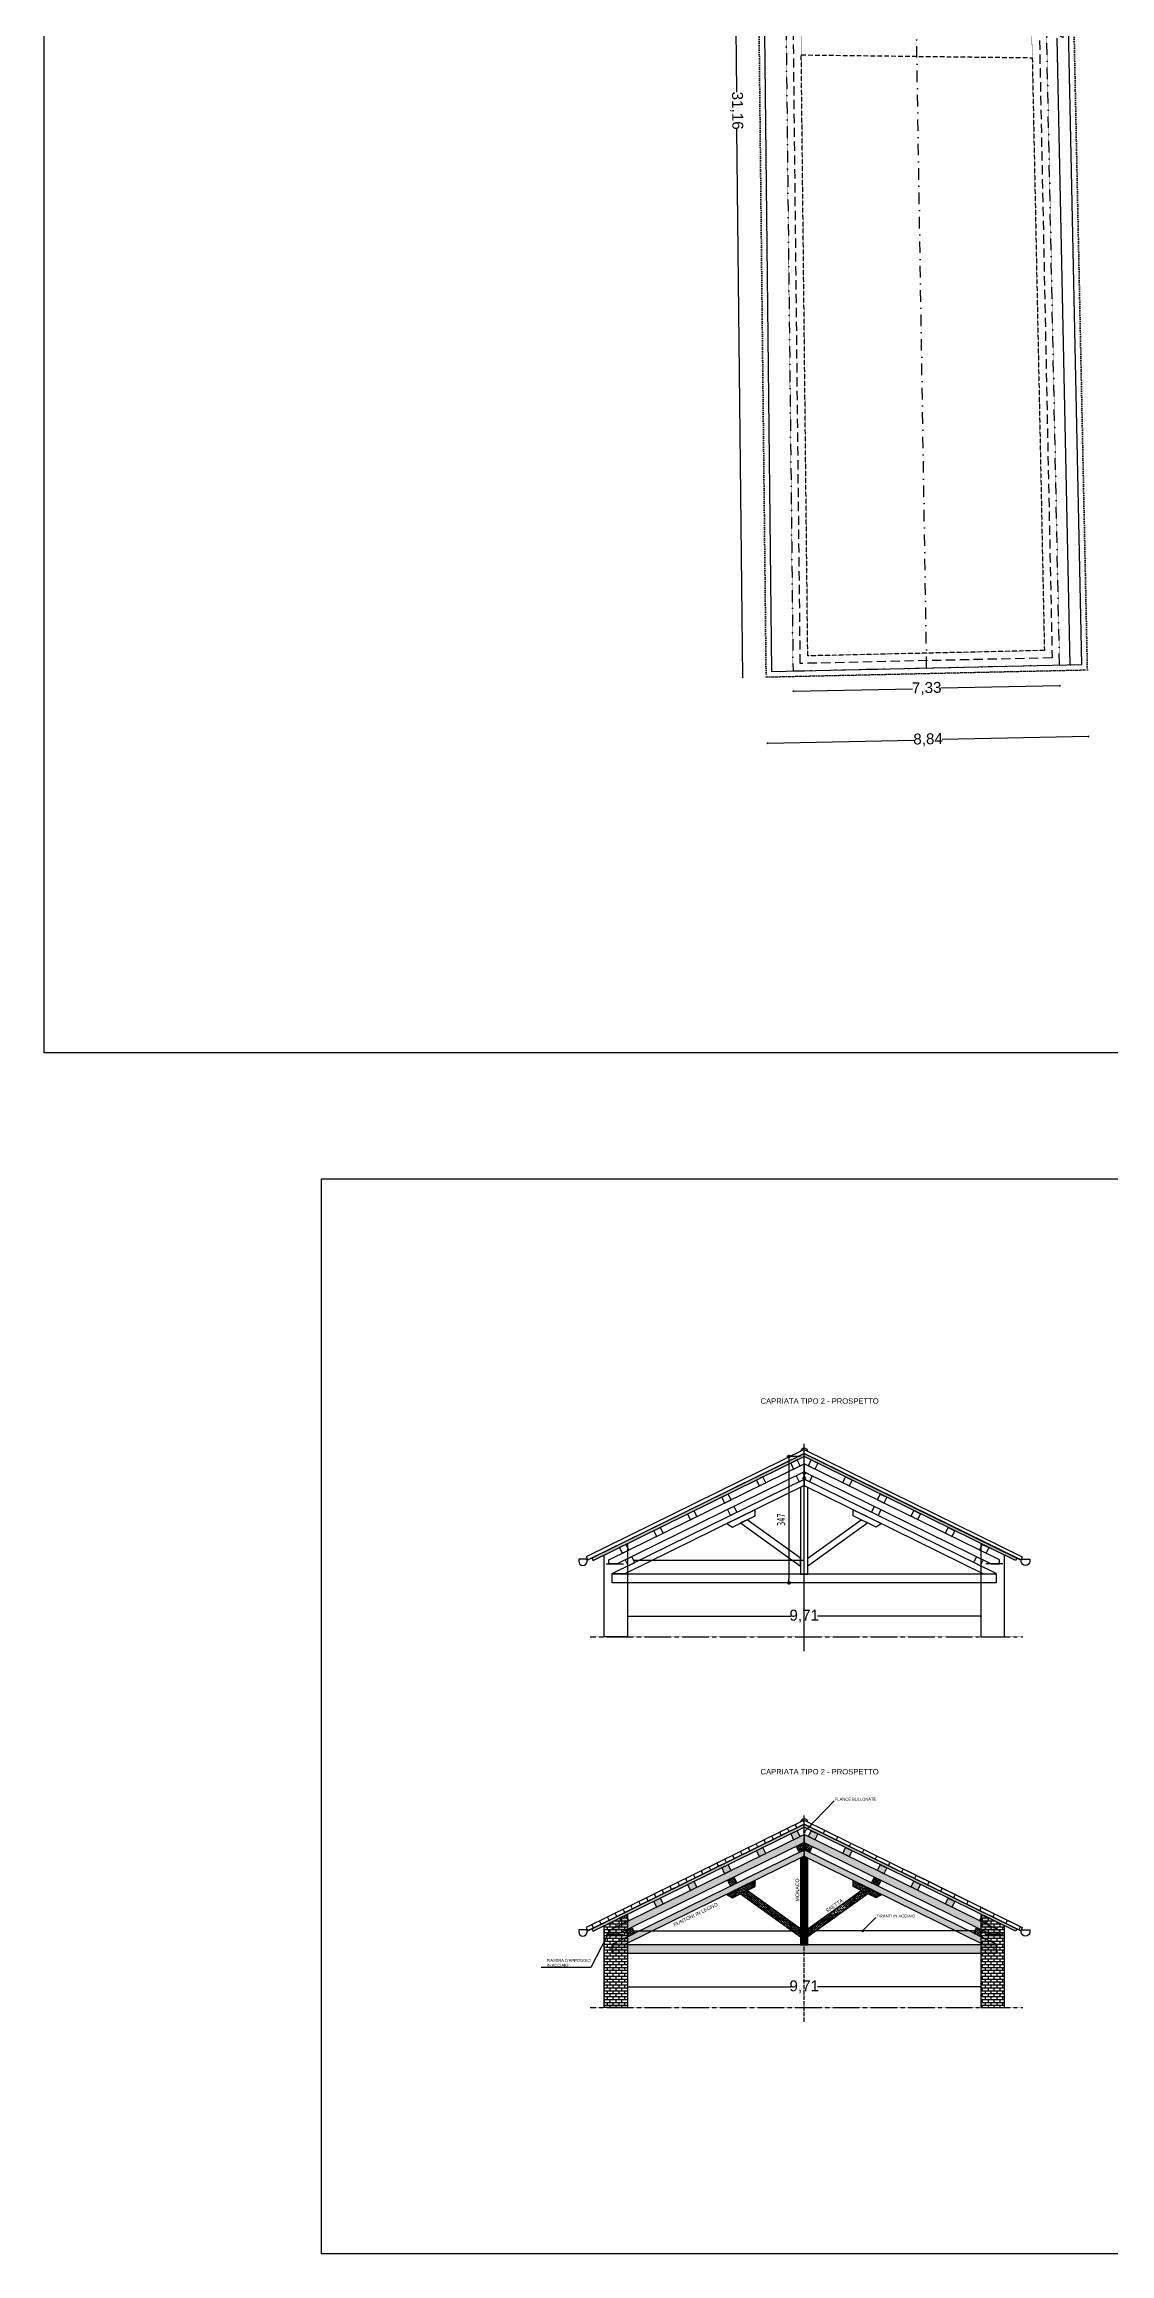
# Model space of a CAD drawing. Header units: millimetres. Extents: x 1607 to 8094, y 411 to 16262.
# Drawn here: x 1607 to 4538, y 411 to 6486 of the extents above; entities that cross this region are included whole.
import ezdxf
from ezdxf import colors
from ezdxf.entities.mleader import LeaderData, LeaderLine
from ezdxf.math import Vec2, Vec3

# ---------------------------------------------------------------- set-up
doc = ezdxf.new("R2010")
doc.units = ezdxf.units.MM
for name, pattern in [('ACAD_ISO02W100', [15, 12, -3]), ('BORDO', [1.75, 0.5, -0.25, 0.5, -0.25, 0, -0.25]), ('PUNTO', [0.25, 0, -0.25]), ('Punto e Tratto', [0.670278, 0.3175, -0.176389, 0, -0.176389]), ('TRATTEGGIATA', [19.05, 12.7, -6.35])]:
    doc.linetypes.add(name, pattern=pattern)
for name, color, linetype in [('00_CARPENTERIA CA', 7, 'Continuous'), ('00_CARPENTERIA TETTO', 5, 'Continuous'), ('00_STRUTTURE MURI', 1, 'Continuous'), ('A_RETINO MATTONE', 253, 'Continuous'), ('A_RETINO_COPPI', 254, 'Continuous'), ('B_COPERTURA', 1, 'Continuous'), ('B_PANNELLI ONDULINE', 253, 'Continuous'), ('B_QUOTE_100', 1, 'Continuous'), ('B_RETINI', 253, 'Continuous'), ('B_TESTI', 1, 'Continuous'), ('B_TRAVI', 1, 'Continuous'), ('CAPRIATE_LEGNO', 1, 'Continuous'), ('METALLI', 254, 'Continuous'), ('MURATURE', 1, 'Continuous'), ('QUOTATURE', 1, 'Continuous'), ('TESTI', 1, 'Continuous')]:
    doc.layers.add(name, color=color, linetype=linetype)
doc.layers.add('A_RETINO LEGNO', color=7, linetype='Continuous', true_color=0x936e48)
doc.styles.add('PDF F2', font='arial.ttf')
doc.styles.add('QUOTE', font='verdana.ttf', dxfattribs={"width": 0.6})
doc.styles.get("Standard").update_dxf_attribs({"font": 'arial.ttf'})
doc.dimstyles.new('ARIAL', dxfattribs={"dimtxt": 7, "dimasz": 3, "dimexe": 0.18, "dimexo": 0.0625, "dimgap": 0.09, "dimtad": 0, "dimlfac": 0.01, "dimzin": 0, "dimtxsty": 'Standard', "dimblk": 'OBLIQUE', "dimcen": 0.09, "dimse1": 1, "dimse2": 1, "dimadec": 0, "dimazin": 0, "dimtfac": 1, "dimtofl": 0, "dimtmove": 0, "dimatfit": 3, "dimfxl": 1, "dimtolj": 1, "dimtzin": 0, "dimarcsym": 0})
doc.dimstyles.new('PUNTO100', dxfattribs={"dimtxt": 22, "dimasz": 10, "dimexe": 6, "dimexo": 10, "dimgap": 10, "dimtad": 1, "dimdec": 0, "dimdsep": 46, "dimtxsty": 'QUOTE', "dimblk1": 'DOT', "dimblk2": 'DOT', "dimsah": 1, "dimcen": 1, "dimdle": 20, "dimclrd": 256, "dimclre": 256, "dimclrt": 256, "dimaunit": 1, "dimadec": 0, "dimazin": 0, "dimtfac": 0.8, "dimtdec": 0, "dimtmove": 2, "dimatfit": 3, "dimldrblk": 'DOT', "dimfxl": 1, "dimtolj": 1, "dimarcsym": 0})
pattern_1 = [(0, (6404.4974, 1302.192), (0, 8), []), (90, (6404.4974, 1302.192), (-8, 8), [8, -8])]
pattern_2 = [(315, (6404.4974, 1302.192), (7.2920387, -1.988738), [9.375, -1.875, 0, -1.875])]
pattern_3 = [(45, (6404.4974, 1302.192), (1.988738, 7.2920387), [9.375, -1.875, 0, -1.875])]
pattern_4 = [(154, (25299.4159, 18438.959), (-5.5898981, -0.05512938), [2.5, -2.5, 0, -2.5, 0, -2.5])]

# ---------------------------------------------------------------- blocks, each defined once
blk = doc.blocks.new('_Origin')
at = {"color": 0, "linetype": 'ByBlock', "lineweight": -2}
blk.add_line((0, 0), (-1, 0), dxfattribs=at)
blk.add_circle((0, 0), 0.5, dxfattribs=at)
blk = doc.blocks.new('_OBLIQUE')
at = {"color": 0, "linetype": 'ByBlock'}
blk.add_line((-0.5, -0.5), (0.5, 0.5), dxfattribs=at)
blk = doc.blocks.new('*D535')
at = {"layer": 'B_QUOTE_100', "color": 0, "linetype": 'Continuous', "lineweight": -2, "transparency": 16777216}
for p, q in [((3212.2, 1144.7), (3661.8, 1144.7)), ((4183.7, 1144.7), (3734.1, 1144.7))]:
    blk.add_line(p, q, dxfattribs=at)
at = {"layer": 'Defpoints', "color": 0, "linetype": 'Continuous', "transparency": 16777216}
for p in [(3212.2, 1139.6), (4183.7, 1144.7), (4183.7, 1139.6)]:
    blk.add_point(p, dxfattribs=at)
at = {"layer": 'B_QUOTE_100', "color": 0, "linetype": 'Continuous', "lineweight": -2, "transparency": 16777216, "xscale": 3, "yscale": 3, "zscale": 3, "rotation": 180}
blk.add_blockref('_OBLIQUE', (3212.2, 1144.7), dxfattribs=at)
at = {"layer": 'B_QUOTE_100', "color": 0, "linetype": 'Continuous', "lineweight": -2, "transparency": 16777216, "xscale": 3, "yscale": 3, "zscale": 3}
blk.add_blockref('_OBLIQUE', (4183.7, 1144.7), dxfattribs=at)
at = {"layer": 'B_QUOTE_100', "color": 0, "linetype": 'Continuous', "transparency": 16777216, "insert": (3698, 1144.7), "char_height": 30, "attachment_point": 5}
blk.add_mtext('\\A1;9,71', dxfattribs=at)
blk = doc.blocks.new('*D561')
at = {"layer": 'B_QUOTE_100', "color": 0, "linetype": 'Continuous', "lineweight": -2, "transparency": 16777216}
for p, q in [((3212.2, 2163.8), (3661.8, 2163.8)), ((4183.7, 2163.8), (3734.1, 2163.8))]:
    blk.add_line(p, q, dxfattribs=at)
at = {"layer": 'Defpoints', "color": 0, "linetype": 'Continuous', "transparency": 16777216}
for p in [(3212.2, 2158.7), (4183.7, 2163.8), (4183.7, 2158.7)]:
    blk.add_point(p, dxfattribs=at)
at = {"layer": 'B_QUOTE_100', "color": 0, "linetype": 'Continuous', "lineweight": -2, "transparency": 16777216, "xscale": 3, "yscale": 3, "zscale": 3, "rotation": 180}
blk.add_blockref('_OBLIQUE', (3212.2, 2163.8), dxfattribs=at)
at = {"layer": 'B_QUOTE_100', "color": 0, "linetype": 'Continuous', "lineweight": -2, "transparency": 16777216, "xscale": 3, "yscale": 3, "zscale": 3}
blk.add_blockref('_OBLIQUE', (4183.7, 2163.8), dxfattribs=at)
at = {"layer": 'B_QUOTE_100', "color": 0, "linetype": 'Continuous', "transparency": 16777216, "insert": (3698, 2163.8), "char_height": 30, "attachment_point": 5}
blk.add_mtext('\\A1;9,71', dxfattribs=at)
blk = doc.blocks.new('_Dot')
at = {"color": 0, "linetype": 'ByBlock', "lineweight": -2}
blk.add_line((-0.5, 0), (-1, 0), dxfattribs=at)
at = {"color": 0, "linetype": 'ByBlock', "const_width": 0.5}
blk.add_lwpolyline([(-0.25, 0, 1), (0.25, 0, 1)], format="xyb", close=True, dxfattribs=at)
blk = doc.blocks.new('*D571')
at = {"layer": '00_CARPENTERIA TETTO', "lineweight": -2, "transparency": 16777216}
for p, q in [((3688, 2602.8), (3650, 2602.8)), ((3656, 2592.8), (3656, 2265.6)), ((3688, 2255.6), (3650, 2255.6))]:
    blk.add_line(p, q, dxfattribs=at)
at = {"layer": 'Defpoints', "color": 0, "transparency": 16777216}
for p in [(3698, 2602.8), (3656, 2255.6), (3698, 2255.6)]:
    blk.add_point(p, dxfattribs=at)
at = {"layer": '00_CARPENTERIA TETTO', "lineweight": -2, "transparency": 16777216, "xscale": 10, "yscale": 10, "zscale": 10}
for p, rotation in [((3656, 2602.8), 90), ((3656, 2255.6), 270)]:
    blk.add_blockref('_Dot', p, dxfattribs=dict(at, rotation=rotation))
at = {"layer": '00_CARPENTERIA TETTO', "transparency": 16777216, "insert": (3634.6, 2429.2), "char_height": 22, "attachment_point": 5, "rotation": 90, "style": 'QUOTE'}
blk.add_mtext('\\A1;347', dxfattribs=at)
blk = doc.blocks.new('*D585')
at = {"layer": 'B_QUOTE_100', "color": 0, "lineweight": -2, "transparency": 16777216}
for p, q in [((4574.9, 8871.4), (4586.4, 6870.4)), ((4598.4, 4766.5), (4587, 6767.5))]:
    blk.add_line(p, q, dxfattribs=at)
at = {"layer": 'Defpoints', "color": 0, "transparency": 16777216}
for p in [(4453.1, 8870.7), (4574.9, 8871.4), (4476.6, 4765.8)]:
    blk.add_point(p, dxfattribs=at)
at = {"layer": 'B_QUOTE_100', "color": 0, "lineweight": -2, "transparency": 16777216, "xscale": 3, "yscale": 3, "zscale": 3}
for p, rotation in [((4574.9, 8871.4), 90.32828948123729), ((4598.4, 4766.5), 270.3282894812373)]:
    blk.add_blockref('_OBLIQUE', p, dxfattribs=dict(at, rotation=rotation))
at = {"layer": 'B_QUOTE_100', "color": 0, "transparency": 16777216, "insert": (4586.7, 6819), "char_height": 30, "attachment_point": 5, "rotation": 270.32829}
blk.add_mtext('\\A1;41,05', dxfattribs=at)
blk = doc.blocks.new('*D601')
at = {"layer": 'B_QUOTE_100', "color": 0, "lineweight": -2, "transparency": 16777216}
for p, q in [((3596.9, 4564.3), (3999.6, 4572.6)), ((4480.4, 4582.6), (4077.7, 4574.3))]:
    blk.add_line(p, q, dxfattribs=at)
at = {"layer": 'Defpoints', "color": 0, "transparency": 16777216}
for p in [(3593.1, 4746.1), (4476.7, 4764.5), (4480.4, 4582.6)]:
    blk.add_point(p, dxfattribs=at)
at = {"layer": 'B_QUOTE_100', "color": 0, "lineweight": -2, "transparency": 16777216, "xscale": 3, "yscale": 3, "zscale": 3}
for p, rotation in [((3596.9, 4564.3), 181.1915555397346), ((4480.4, 4582.6), 1.191555539734626)]:
    blk.add_blockref('_OBLIQUE', p, dxfattribs=dict(at, rotation=rotation))
at = {"layer": 'B_QUOTE_100', "color": 0, "transparency": 16777216, "insert": (4038.6, 4573.4), "char_height": 30, "attachment_point": 5, "rotation": 1.19156}
blk.add_mtext('\\A1;8,84', dxfattribs=at)
blk = doc.blocks.new('*D602')
at = {"layer": 'B_QUOTE_100', "color": 0, "lineweight": -2, "transparency": 16777216}
for p, q in [((3668.4, 4706.7), (3995.9, 4713.4)), ((4401.3, 4721.7), (4073.8, 4715))]:
    blk.add_line(p, q, dxfattribs=at)
at = {"layer": 'Defpoints', "color": 0, "transparency": 16777216}
for p in [(3667.2, 4762.8), (4400.1, 4777.8), (4401.3, 4721.7)]:
    blk.add_point(p, dxfattribs=at)
at = {"layer": 'B_QUOTE_100', "color": 0, "lineweight": -2, "transparency": 16777216, "xscale": 3, "yscale": 3, "zscale": 3}
for p, rotation in [((3668.4, 4706.7), 181.1717295939073), ((4401.3, 4721.7), 1.17172959390735)]:
    blk.add_blockref('_OBLIQUE', p, dxfattribs=dict(at, rotation=rotation))
at = {"layer": 'B_QUOTE_100', "color": 0, "transparency": 16777216, "insert": (4034.8, 4714.2), "char_height": 30, "attachment_point": 5, "rotation": 1.17173}
blk.add_mtext('\\A1;7,33', dxfattribs=at)
blk = doc.blocks.new('*D603')
at = {"layer": 'B_QUOTE_100', "color": 0, "lineweight": -2, "transparency": 16777216}
for p, q in [((4356.7, 8326.4), (4391.9, 6603.7)), ((4429.3, 4779.7), (4394, 6502.3))]:
    blk.add_line(p, q, dxfattribs=at)
at = {"layer": 'Defpoints', "color": 0, "transparency": 16777216}
for p in [(4327.6, 8325.8), (4356.7, 8326.4), (4400.1, 4779.1)]:
    blk.add_point(p, dxfattribs=at)
at = {"layer": 'B_QUOTE_100', "color": 0, "lineweight": -2, "transparency": 16777216, "xscale": 3, "yscale": 3, "zscale": 3}
for p, rotation in [((4356.7, 8326.4), 91.17172959390736), ((4429.3, 4779.7), 271.1717295939073)]:
    blk.add_blockref('_OBLIQUE', p, dxfattribs=dict(at, rotation=rotation))
at = {"layer": 'B_QUOTE_100', "color": 0, "transparency": 16777216, "insert": (4393, 6553), "char_height": 30, "attachment_point": 5, "rotation": 271.17173}
blk.add_mtext('\\A1;35,47', dxfattribs=at)
blk = doc.blocks.new('*D618')
at = {"layer": 'B_QUOTE_100', "color": 0, "lineweight": -2, "transparency": 16777216}
for p, q in [((3495, 7861.2), (3511.4, 6354)), ((3528.9, 4745.4), (3512.5, 6252.6))]:
    blk.add_line(p, q, dxfattribs=at)
at = {"layer": 'Defpoints', "color": 0, "transparency": 16777216}
for p in [(3495, 7861.2), (3559.1, 7861.9), (3593.1, 4746.1)]:
    blk.add_point(p, dxfattribs=at)
at = {"layer": 'B_QUOTE_100', "color": 0, "lineweight": -2, "transparency": 16777216, "xscale": 3, "yscale": 3, "zscale": 3}
for p, rotation in [((3495, 7861.2), 90.62465690250956), ((3528.9, 4745.4), 270.6246569025096)]:
    blk.add_blockref('_OBLIQUE', p, dxfattribs=dict(at, rotation=rotation))
at = {"layer": 'B_QUOTE_100', "color": 0, "transparency": 16777216, "insert": (3512, 6303.3), "char_height": 30, "attachment_point": 5, "rotation": 270.62466}
blk.add_mtext('\\A1;31,16', dxfattribs=at)

msp = doc.modelspace()

# ---------------------------------------------------------------- hatches: boundary and pattern name
at = {"layer": 'A_RETINO LEGNO', "linetype": 'Continuous'}
h = msp.add_hatch(dxfattribs=at)
h.set_pattern_fill('ANSI36', color=256, scale=30)
h.set_pattern_definition(pattern_3)
h.paths.add_polyline_path([(3697.978, 1541.318), (3183.462, 1288.406), (3160.716, 1288.406), (3160.716, 1299.511), (3697.978, 1563.614)])
h = msp.add_hatch(dxfattribs=at)
h.set_pattern_fill('ANSI36', color=256, scale=30)
h.set_pattern_definition(pattern_3)
h.paths.add_polyline_path([(3697.978, 1503.757), (3204.567, 1261.221), (3169.907, 1261.221), (3169.907, 1261.743), (3697.978, 1521.317)])
h = msp.add_hatch(dxfattribs=at)
h.set_pattern_fill('ANSI36', color=256, scale=30)
h.set_pattern_definition(pattern_3)
h.paths.add_polyline_path([(3668.804, 1549.258), (3686.744, 1558.098), (3678.815, 1574.191), (3660.874, 1565.351)])
h.paths.add_polyline_path([(3574.272, 1502.789), (3592.212, 1511.629), (3584.324, 1527.639), (3566.383, 1518.799)])
h.paths.add_polyline_path([(3478.773, 1455.844), (3496.713, 1464.684), (3488.869, 1480.605), (3470.928, 1471.765)])
h.paths.add_polyline_path([(3384.994, 1409.745), (3402.934, 1418.585), (3395.133, 1434.417), (3377.193, 1425.577)])
h.paths.add_polyline_path([(3291.983, 1364.024), (3309.923, 1372.864), (3302.165, 1388.608), (3284.225, 1379.768)])
h.paths.add_polyline_path([(3197.581, 1317.619), (3215.522, 1326.459), (3207.807, 1342.114), (3189.867, 1333.274)])
h = msp.add_hatch(dxfattribs=at)
h.set_pattern_fill('ANSI36', color=256, scale=30)
h.set_pattern_definition(pattern_3)
h.paths.add_polyline_path([(3683.974, 1514.433), (3701.923, 1523.256), (3693.989, 1539.357), (3676.041, 1530.534)])
h = msp.add_hatch(dxfattribs=at)
h.set_pattern_fill('ANSI36', color=256, scale=30, angle=270)
h.set_pattern_definition(pattern_2)
h.paths.add_polyline_path([(3711.982, 1514.433), (3694.034, 1523.256), (3701.967, 1539.357), (3719.916, 1530.534)])
h = msp.add_hatch(dxfattribs=at)
h.set_pattern_fill('ANSI36', color=256, scale=30, angle=270)
h.set_pattern_definition(pattern_2)
h.paths.add_polyline_path([(3697.978, 1541.318), (4212.495, 1288.406), (4235.241, 1288.406), (4235.241, 1299.511), (3697.978, 1563.614)])
h = msp.add_hatch(dxfattribs=at)
h.set_pattern_fill('ANSI36', color=256, scale=30, angle=270)
h.set_pattern_definition(pattern_2)
h.paths.add_polyline_path([(3697.978, 1503.757), (4191.39, 1261.221), (4226.049, 1261.221), (4226.049, 1261.743), (3697.978, 1521.317)])
h = msp.add_hatch(dxfattribs=at)
h.set_pattern_fill('ANSI36', color=256, scale=30, angle=270)
h.set_pattern_definition(pattern_2)
h.paths.add_polyline_path([(4103.974, 1364.024), (4086.033, 1372.864), (4093.791, 1388.608), (4111.732, 1379.768)])
h.paths.add_polyline_path([(4009.615, 1410.518), (3991.675, 1419.358), (3999.433, 1435.102), (4017.373, 1426.262)])
h.paths.add_polyline_path([(3917.184, 1455.844), (3899.243, 1464.684), (3907.088, 1480.605), (3925.028, 1471.765)])
h.paths.add_polyline_path([(4198.375, 1317.619), (4180.435, 1326.459), (4188.149, 1342.114), (4206.09, 1333.274)])
h.paths.add_polyline_path([(3821.685, 1502.789), (3803.744, 1511.629), (3811.633, 1527.639), (3829.573, 1518.799)])
h.paths.add_polyline_path([(3727.153, 1549.258), (3709.212, 1558.098), (3717.142, 1574.191), (3735.082, 1565.351)])
h = msp.add_hatch(dxfattribs=at)
h.set_pattern_fill('CLAY', color=256, scale=30, angle=90)
h.set_pattern_definition([(90, (6404.4974, 1302.192), (-5.625, 3e-16), []), (90, (6403.56, 1302.192), (-5.625, 3e-16), []), (90, (6402.6224, 1302.192), (-5.625, 3e-16), []), (90, (6400.7474, 1302.192), (-5.625, 3e-16), [5.625, -3.75])])
h.paths.add_polyline_path([(3687.978, 1498.83), (3687.97, 1260.457), (3707.97, 1260.457), (3707.978, 1498.83), (3697.978, 1503.757)])
h = msp.add_hatch(dxfattribs=at)
h.set_pattern_fill('ANSI36', color=256, scale=30)
h.set_pattern_definition(pattern_3)
h.paths.add_polyline_path([(3494.963, 1421.525), (3512.912, 1430.347), (3504.978, 1446.448), (3487.03, 1437.626)])
h.paths.add_polyline_path([(3213.785, 1283.311), (3231.734, 1292.134), (3223.8, 1308.235), (3205.851, 1299.412)])
h = msp.add_hatch(dxfattribs=at)
h.set_pattern_fill('ANSI36', color=256, scale=30)
h.set_pattern_definition(pattern_3)
h.paths.add_polyline_path([(3485.103, 1399.118), (3500.305, 1389.877), (3563.234, 1420.809), (3563.324, 1437.568)])
h = msp.add_hatch(dxfattribs=at)
h.set_pattern_fill('ANSI36', color=256, scale=30, angle=270)
h.set_pattern_definition(pattern_2)
h.paths.add_polyline_path([(3522.872, 1400.969), (3687.97, 1282.396), (3687.978, 1304.552), (3541.191, 1409.974)])
h = msp.add_hatch(dxfattribs=at)
h.set_pattern_fill('ANSI36', color=256, scale=30)
h.set_pattern_definition(pattern_3)
h.paths.add_polyline_path([(3873.085, 1400.969), (3707.986, 1282.396), (3707.978, 1304.552), (3854.766, 1409.974)])
h = msp.add_hatch(dxfattribs=at)
h.set_pattern_fill('ANSI36', color=256, scale=30, angle=270)
h.set_pattern_definition(pattern_2)
h.paths.add_polyline_path([(3910.854, 1399.118), (3895.652, 1389.877), (3832.723, 1420.809), (3832.633, 1437.568)])
h = msp.add_hatch(dxfattribs=at)
h.set_pattern_fill('ANSI36', color=256, scale=30, angle=270)
h.set_pattern_definition(pattern_2)
h.paths.add_polyline_path([(3900.993, 1421.525), (3883.045, 1430.347), (3890.978, 1446.448), (3908.927, 1437.626)])
h = msp.add_hatch(dxfattribs=at)
h.set_pattern_fill('ANSI36', color=256, scale=30, angle=270)
h.set_pattern_definition(pattern_2)
h.paths.add_polyline_path([(4182.172, 1283.311), (4164.223, 1292.134), (4172.157, 1308.235), (4190.105, 1299.412)])
h = msp.add_hatch(dxfattribs=at)
h.set_pattern_fill('ANSI36', color=256, scale=30, angle=135)
h.set_pattern_definition([(180, (6404.4974, 1302.192), (-6.5625, -3.75), [9.375, -1.875, 0, -1.875])])
h.paths.add_polyline_path([(4226.049, 1261.221), (4226.049, 1236.482), (3169.907, 1236.482), (3169.907, 1261.221)])
at = {"layer": 'A_RETINO MATTONE', "linetype": 'Continuous'}
h = msp.add_hatch(dxfattribs=at)
h.set_pattern_fill('AR-B816', color=256)
h.set_pattern_definition(pattern_1)
h.paths.add_polyline_path([(3147.505, 1088.159), (3147.505, 1312.401), (3212.242, 1344.299), (3212.242, 1088.159)])
h = msp.add_hatch(dxfattribs=at)
h.set_pattern_fill('AR-B816', color=256)
h.set_pattern_definition(pattern_1)
h.paths.add_polyline_path([(4248.452, 1088.159), (4248.452, 1312.401), (4183.714, 1344.299), (4183.714, 1088.159)])
at = {"layer": 'A_RETINO_COPPI', "linetype": 'Continuous'}
h = msp.add_hatch(dxfattribs=at)
h.set_pattern_fill('AR-B88', color=256, scale=3, angle=26)
h.set_pattern_definition([(26, (6404.497, 1302.192), (-10.5209, 21.57106), []), (116, (6404.497, 1302.192), (-21.306436, 16.310603), [24, -24])])
h.paths.add_polyline_path([(3697.978, 1603.022), (3098.285, 1308.23), (3102.71, 1299.248), (3697.978, 1591.879)])
h = msp.add_hatch(dxfattribs=at)
h.set_pattern_fill('AR-B88', color=256, scale=5, angle=153.8)
h.set_pattern_definition([(153.8, (4296.874, 639.723), (-17.6602, -35.8903), []), (243.8, (4296.874, 639.723), (0.28493, -44.72045), [40, -40])])
h.paths.add_polyline_path([(3697.978, 1603.022), (4297.672, 1308.23), (4293.246, 1299.248), (3697.978, 1591.879)])
at = {"layer": 'B_PANNELLI ONDULINE', "linetype": 'Continuous'}
h = msp.add_hatch(dxfattribs=at)
h.set_pattern_fill('MUDST', color=256, scale=10, angle=154)
h.set_pattern_definition(pattern_4)
h.paths.add_polyline_path([(3113.671, 2323.791), (3117.202, 2316.624), (3697.978, 2602.797), (3697.978, 2611.034)])
h = msp.add_hatch(dxfattribs=at)
h.set_pattern_fill('MUDST', color=256, scale=10, angle=154)
h.set_pattern_definition(pattern_4)
h.paths.add_polyline_path([(4282.286, 2323.791), (4278.754, 2316.624), (3697.978, 2602.797), (3697.978, 2611.034)])
h = msp.add_hatch(dxfattribs=at)
h.set_pattern_fill('MUDST', color=256, scale=10, angle=26)
h.set_pattern_definition([(26, (6404.4974, 1302.192), (3.3980424, 4.4388408), [2.5, -2.5, 0, -2.5, 0, -2.5])])
h.paths.add_polyline_path([(3113.671, 1304.636), (3117.202, 1297.469), (3697.978, 1583.642), (3697.978, 1591.879)])
h = msp.add_hatch(dxfattribs=at)
h.set_pattern_fill('MUDST', color=256, scale=10, angle=154)
h.set_pattern_definition([(154, (6404.4974, 1302.192), (-5.589898, -0.0551294), [2.5, -2.5, 0, -2.5, 0, -2.5])])
h.paths.add_polyline_path([(4282.286, 1304.636), (4278.754, 1297.469), (3697.978, 1583.642), (3697.978, 1591.879)])

# ---------------------------------------------------------------- linework, layer by layer
msp.add_lwpolyline([(2370.27, 3366.17), (8081.57, 3366.17), (8081.57, 410.806), (2370.27, 410.806)], close=True)
at = {"layer": '00_CARPENTERIA CA', "linetype": 'TRATTEGGIATA', "ltscale": 2}
msp.add_lwpolyline([(4307.596, 8324.291), (4379.707, 4798.65), (3687.023, 4783.244), (3652.716, 7958.356)], dxfattribs=at)
at = {"layer": '00_CARPENTERIA TETTO', "color": 7, "linetype": 'PUNTO', "ltscale": 20}
msp.add_lwpolyline([(4476.632, 4765.797), (4402.57, 8326.528), (4402.57, 8946.645), (4055.175, 8952.491), (4076.009, 7944.846), (3558.281, 7936.905), (3593.069, 4746.145)], close=True, dxfattribs=at)
at = {"layer": '00_CARPENTERIA TETTO'}
msp.add_lwpolyline([(4461.324, 4780.46), (4387.57, 8326.372), (4387.57, 8946.887), (4055.18, 8952.253), (4076.009, 7944.846), (3573.213, 7937.134), (3607.902, 4761.479)], close=True, dxfattribs=at)
at = {"layer": '00_CARPENTERIA TETTO', "linetype": 'Punto e Tratto', "ltscale": 100}
msp.add_lwpolyline([(4400.111, 4779.099), (4327.57, 8325.759), (4327.57, 8947.899), (4055.175, 8952.491), (4076.009, 7944.846), (3632.934, 7938.05), (3667.243, 4762.799)], close=True, dxfattribs=at)
msp.add_lwpolyline([(4034.613, 4770.97), (3984.039, 7943.436)], dxfattribs=at)
at = {"layer": '00_STRUTTURE MURI', "const_width": 1}
for points in [[(4327.57, 8325.759), (4400.111, 4779.099), (3667.243, 4762.799), (3632.934, 7938.05)], [(4286.805, 8322.763), (4358.469, 4819), (3707.612, 4804.524), (3673.307, 7979.492)]]:
    msp.add_lwpolyline(points, dxfattribs=at)
at = {"layer": '00_STRUTTURE MURI', "linetype": 'TRATTEGGIATA'}
msp.add_lwpolyline([(4358.469, 4819), (3707.616, 4804.105), (3689.762, 6456.49), (4325.135, 6448.786)], close=True, dxfattribs=at)
at = {"layer": 'B_COPERTURA', "linetype": 'Continuous'}
for points in [[(3697.978, 1603.022), (3098.285, 1308.23), (3102.71, 1299.248), (3697.978, 1591.879)], [(3697.978, 1603.022), (4297.672, 1308.23), (4293.246, 1299.248), (3697.978, 1591.879)]]:
    msp.add_lwpolyline(points, close=True, dxfattribs=at)
msp.add_arc((3697.978, 1596.311), 10.245, 12.5448727, 167.4551273, dxfattribs=at)
at = {"layer": 'B_PANNELLI ONDULINE', "linetype": 'Continuous'}
for points in [[(3697.978, 2622.177), (3098.285, 2327.385), (3102.71, 2318.403), (3697.978, 2611.034)], [(3697.978, 2622.177), (4297.672, 2327.385), (4293.246, 2318.403), (3697.978, 2611.034)], [(3113.671, 2323.791), (3117.202, 2316.624), (3697.978, 2602.797), (3697.978, 2611.034)], [(4282.286, 2323.791), (4278.754, 2316.624), (3697.978, 2602.797), (3697.978, 2611.034)], [(3113.671, 1304.636), (3117.202, 1297.469), (3697.978, 1583.642), (3697.978, 1591.879)], [(4282.286, 1304.636), (4278.754, 1297.469), (3697.978, 1583.642), (3697.978, 1591.879)]]:
    msp.add_lwpolyline(points, close=True, dxfattribs=at)
msp.add_lwpolyline([(3697.978, 2067.916), (3697.978, 2638)], dxfattribs=at)
msp.add_arc((3697.978, 2615.466), 10.245, 12.5448727, 167.4551273, dxfattribs=at)
at = {"layer": 'B_QUOTE_100'}
msp.add_lwpolyline([(1607.439, 14744.098), (8093.642, 14744.098), (8093.642, 3713.066), (1607.439, 3713.066)], close=True, dxfattribs=at)
at = {"layer": 'B_RETINI', "linetype": 'ACAD_ISO02W100'}
msp.add_lwpolyline([(3697.978, 1048.761), (3697.978, 1618.845)], dxfattribs=at)
at = {"layer": 'B_TRAVI', "linetype": 'Continuous'}
for points in [[(3668.804, 2568.413), (3686.744, 2577.253), (3678.815, 2593.346), (3660.874, 2584.506)], [(3683.974, 2533.588), (3701.923, 2542.411), (3693.989, 2558.512), (3676.041, 2549.689)], [(3711.982, 2533.588), (3694.034, 2542.411), (3701.967, 2558.512), (3719.916, 2549.689)], [(3727.153, 2568.413), (3709.212, 2577.253), (3717.142, 2593.346), (3735.082, 2584.506)], [(3478.773, 2474.999), (3496.713, 2483.839), (3488.869, 2499.76), (3470.928, 2490.92)], [(3574.272, 2521.944), (3592.212, 2530.784), (3584.324, 2546.794), (3566.383, 2537.954)], [(3821.685, 2521.944), (3803.744, 2530.784), (3811.633, 2546.794), (3829.573, 2537.954)], [(3917.184, 2474.999), (3899.243, 2483.839), (3907.088, 2499.76), (3925.028, 2490.92)], [(3384.994, 2428.9), (3402.934, 2437.74), (3395.133, 2453.572), (3377.193, 2444.732)], [(3494.963, 2440.68), (3512.912, 2449.502), (3504.978, 2465.603), (3487.03, 2456.781)], [(3900.993, 2440.68), (3883.045, 2449.502), (3890.978, 2465.603), (3908.927, 2456.781)], [(4009.615, 2429.673), (3991.675, 2438.513), (3999.433, 2454.257), (4017.373, 2445.418)], [(3291.983, 2383.179), (3309.923, 2392.019), (3302.165, 2407.763), (3284.225, 2398.923)], [(4103.974, 2383.179), (4086.033, 2392.019), (4093.791, 2407.763), (4111.732, 2398.923)], [(3197.581, 2336.774), (3215.522, 2345.614), (3207.807, 2361.269), (3189.867, 2352.429)], [(3213.785, 2302.466), (3231.734, 2311.289), (3223.8, 2327.39), (3205.851, 2318.567)], [(4198.375, 2336.774), (4180.435, 2345.614), (4188.149, 2361.269), (4206.09, 2352.429)], [(3574.272, 1502.789), (3592.212, 1511.629), (3584.324, 1527.639), (3566.383, 1518.799)], [(3668.804, 1549.258), (3686.744, 1558.098), (3678.815, 1574.191), (3660.874, 1565.351)], [(3683.974, 1514.433), (3701.923, 1523.256), (3693.989, 1539.357), (3676.041, 1530.534)], [(3711.982, 1514.433), (3694.034, 1523.256), (3701.967, 1539.357), (3719.916, 1530.534)], [(3727.153, 1549.258), (3709.212, 1558.098), (3717.142, 1574.191), (3735.082, 1565.351)], [(3821.685, 1502.789), (3803.744, 1511.629), (3811.633, 1527.639), (3829.573, 1518.799)], [(3478.773, 1455.844), (3496.713, 1464.684), (3488.869, 1480.605), (3470.928, 1471.765)], [(3917.184, 1455.844), (3899.243, 1464.684), (3907.088, 1480.605), (3925.028, 1471.765)], [(3384.994, 1409.745), (3402.934, 1418.585), (3395.133, 1434.417), (3377.193, 1425.577)], [(3494.963, 1421.525), (3512.912, 1430.347), (3504.978, 1446.448), (3487.03, 1437.626)], [(3900.993, 1421.525), (3883.045, 1430.347), (3890.978, 1446.448), (3908.927, 1437.626)], [(4009.615, 1410.518), (3991.675, 1419.358), (3999.433, 1435.102), (4017.373, 1426.262)], [(3197.581, 1317.619), (3215.522, 1326.459), (3207.807, 1342.114), (3189.867, 1333.274)], [(3291.983, 1364.024), (3309.923, 1372.864), (3302.165, 1388.608), (3284.225, 1379.768)], [(4103.974, 1364.024), (4086.033, 1372.864), (4093.791, 1388.608), (4111.732, 1379.768)], [(4198.375, 1317.619), (4180.435, 1326.459), (4188.149, 1342.114), (4206.09, 1333.274)], [(3213.785, 1283.311), (3231.734, 1292.134), (3223.8, 1308.235), (3205.851, 1299.412)]]:
    msp.add_lwpolyline(points, close=True, dxfattribs=at)
at = {"layer": 'CAPRIATE_LEGNO', "linetype": 'Continuous'}
for points in [[(3697.978, 2560.473), (3183.462, 2307.561), (3160.716, 2307.561), (3160.716, 2318.666), (3697.978, 2582.769)], [(3697.978, 2560.473), (4212.495, 2307.561), (4235.241, 2307.561), (4235.241, 2318.666), (3697.978, 2582.769)], [(3697.978, 2522.912), (3204.567, 2280.376), (3169.907, 2280.376), (3169.907, 2280.898), (3697.978, 2540.472)], [(3687.978, 2517.985), (3687.97, 2279.612), (3707.97, 2279.612), (3707.978, 2517.985), (3697.978, 2522.912), (3687.978, 2517.985)], [(3697.978, 2522.912), (4191.39, 2280.376), (4226.049, 2280.376), (4226.049, 2280.898), (3697.978, 2540.472)], [(3485.103, 2418.273), (3500.305, 2409.032), (3563.234, 2439.965), (3563.324, 2456.723)], [(3910.854, 2418.273), (3895.652, 2409.032), (3832.723, 2439.965), (3832.633, 2456.723)], [(3522.872, 2420.124), (3687.97, 2301.551), (3687.978, 2323.707), (3541.191, 2429.129)], [(3873.085, 2420.124), (3707.986, 2301.551), (3707.978, 2323.707), (3854.766, 2429.129)], [(4182.172, 2302.466), (4164.223, 2311.289), (4172.157, 2327.39), (4190.105, 2318.567)], [(4226.049, 2280.376), (4226.049, 2255.637), (3169.907, 2255.637), (3169.907, 2280.376)], [(3697.978, 1541.318), (3183.462, 1288.406), (3160.716, 1288.406), (3160.716, 1299.511), (3697.978, 1563.614)], [(3697.978, 1503.757), (3204.567, 1261.221), (3169.907, 1261.221), (3169.907, 1261.743), (3697.978, 1521.317)], [(3697.978, 1541.318), (4212.495, 1288.406), (4235.241, 1288.406), (4235.241, 1299.511), (3697.978, 1563.614)], [(3697.978, 1503.757), (4191.39, 1261.221), (4226.049, 1261.221), (4226.049, 1261.743), (3697.978, 1521.317)], [(3687.978, 1498.83), (3687.97, 1260.457), (3707.97, 1260.457), (3707.978, 1498.83), (3697.978, 1503.757), (3687.978, 1498.83)], [(3485.103, 1399.118), (3500.305, 1389.877), (3563.234, 1420.809), (3563.324, 1437.568)], [(3522.872, 1400.969), (3687.97, 1282.396), (3687.978, 1304.552), (3541.191, 1409.974)], [(3873.085, 1400.969), (3707.986, 1282.396), (3707.978, 1304.552), (3854.766, 1409.974)], [(3910.854, 1399.118), (3895.652, 1389.877), (3832.723, 1420.809), (3832.633, 1437.568)], [(4182.172, 1283.311), (4164.223, 1292.134), (4172.157, 1308.235), (4190.105, 1299.412)], [(4226.049, 1261.221), (4226.049, 1236.482), (3169.907, 1236.482), (3169.907, 1261.221)]]:
    msp.add_lwpolyline(points, close=True, dxfattribs=at)
for points in [[(3485.103, 2418.273), (3564.147, 2457.127)], [(3485.103, 1399.118), (3564.147, 1437.972)]]:
    msp.add_lwpolyline(points, dxfattribs=at)
at = {"layer": 'METALLI', "linetype": 'Continuous'}
for points in [[(3101.001, 2320.715), (3077.55, 2320.715), (3077.55, 2314.994, 1), (3101.001, 2314.994)], [(4294.956, 2320.715), (4318.406, 2320.715), (4318.406, 2314.994, -1), (4294.956, 2314.994)], [(3101.001, 1301.56), (3077.55, 1301.56), (3077.55, 1295.839, 1), (3101.001, 1295.839)], [(4294.956, 1301.56), (4318.406, 1301.56), (4318.406, 1295.839, -1), (4294.956, 1295.839)]]:
    msp.add_lwpolyline(points, format="xyb", close=True, dxfattribs=at)
for points in [[(3113.671, 2323.791), (3101.001, 2317.548)], [(3228.619, 2317.611), (3697.978, 2317.611)], [(4282.286, 2323.791), (4294.956, 2317.548)], [(3153.508, 2307.72), (3200.898, 2307.72)], [(4243.852, 2307.561), (4197.406, 2307.561)], [(3113.671, 1304.636), (3101.001, 1298.393)], [(3153.508, 1288.565), (3200.898, 1288.565)], [(3228.619, 1298.456), (3697.978, 1298.456)], [(4167.338, 1298.456), (3697.978, 1298.456)], [(4243.852, 1288.406), (4197.406, 1288.406)], [(4282.286, 1304.636), (4294.956, 1298.393)]]:
    msp.add_lwpolyline(points, dxfattribs=at)
at = {"layer": 'MURATURE', "linetype": 'Continuous'}
for points in [[(3147.505, 2107.314), (3147.505, 2331.556), (3212.242, 2363.455), (3212.242, 2107.314)], [(4248.452, 2107.314), (4248.452, 2331.556), (4183.714, 2363.455), (4183.714, 2107.314)], [(3147.505, 1088.159), (3147.505, 1312.401), (3212.242, 1344.299), (3212.242, 1088.159)], [(4248.452, 1088.159), (4248.452, 1312.401), (4183.714, 1344.299), (4183.714, 1088.159)]]:
    msp.add_lwpolyline(points, close=True, dxfattribs=at)
at = {"layer": 'QUOTATURE', "linetype": 'BORDO'}
for points in [[(3108.719, 2107.314), (4299.588, 2107.314)], [(3108.719, 1088.159), (4299.588, 1088.159)]]:
    msp.add_lwpolyline(points, dxfattribs=at)

# ---------------------------------------------------------------- texts
at = {"layer": 'TESTI'}
for p in [(3577.835, 2747.972), (3577.835, 1728.817)]:
    msp.add_text('CAPRIATA TIPO 2 - PROSPETTO', height=15, dxfattribs=at).set_placement(p)
for s, rotation, p in [('MONACO', 90, (3683.999, 1379.76)), ('PUNTONI IN LEGNO', 26, (3341.303, 1309.79)), ('SAETTA  ', 35, (3761.404, 1348.542))]:
    msp.add_text(s, height=10, rotation=rotation, dxfattribs=at).set_placement(p)

# ---------------------------------------------------------------- dimensions: what is measured, and where the dimension line sits
at = {"layer": '00_CARPENTERIA TETTO'}
dim = msp.add_linear_dim(base=(3656.026, 2255.637), p1=(3697.978, 2602.797), p2=(3697.978, 2255.637), angle=90, dimstyle='PUNTO100', dxfattribs=at)
dim.commit()
dim.dimension.update_dxf_attribs({"geometry": '*D571', "text_midpoint": (3634.568, 2429.217)})
at = {"layer": 'B_QUOTE_100'}
for p1, p2, distance, picture, middle in [((4476.632, 4765.797), (4453.111, 8870.732), -121.798, '*D585', (4586.667, 6818.962)), ((4400.111, 4779.099), (4327.57, 8325.759), -29.148, '*D603', (4392.983, 6553.025)), ((3593.069, 4746.145), (3559.098, 7861.909), 64.132, '*D618', (3511.955, 6303.328)), ((3593.069, 4746.145), (4476.658, 4764.524), -181.929, '*D601', (4038.647, 4573.444)), ((3667.243, 4762.799), (4400.138, 4777.789), -56.123, '*D602', (4034.838, 4714.183))]:
    dim = msp.add_aligned_dim(p1=p1, p2=p2, distance=distance, dimstyle='ARIAL', override={"dimtxt": 30}, dxfattribs=at)
    dim.commit()
    dim.dimension.update_dxf_attribs({"geometry": picture, "text_midpoint": middle})
at = {"layer": 'B_QUOTE_100', "linetype": 'Continuous'}
for base, p1, p2, picture, middle in [((4183.714, 2163.828), (3212.242, 2158.735), (4183.714, 2158.735), '*D561', (3697.978, 2163.828)), ((4183.714, 1144.673), (3212.242, 1139.58), (4183.714, 1139.58), '*D535', (3697.978, 1144.673))]:
    dim = msp.add_linear_dim(base=base, p1=p1, p2=p2, dimstyle='ARIAL', override={"dimtxt": 30}, dxfattribs=at)
    dim.commit()
    dim.dimension.update_dxf_attribs({"geometry": picture, "text_midpoint": middle})

# ---------------------------------------------------------------- leaders
at = {"layer": 'B_TESTI', "linetype": 'Continuous'}
ml = msp.add_multileader_mtext('Standard', dxfattribs=at)
ml.set_content('FLANCE BULLONATE', color=256, style='PDF F2')
ml.set_leader_properties()
ml.set_arrow_properties(name='ORIGIN')
ml.build(insert=Vec2(0, 0))
ml.multileader.update_dxf_attribs({"has_text_frame": 1, "text_left_attachment_type": 4, "text_right_attachment_type": 5, "dogleg_length": 0.36})
ctx = ml.context
ctx.base_point, ctx.char_height, ctx.landing_gap_size, ctx.plane_origin = Vec3(3780.696, 1656.284), 8, 1.5, Vec3(3697.978, 1581.791)
ctx.left_attachment, ctx.right_attachment = 4, 5
notes = []
notes.append((ctx, [(0, (1, 1, 0), (3780.336, 1656.284), (1, 0), 0.36, [(0, [(3697.978, 1570.618)], 0, [])])]))
ctx.mtext.insert = Vec3(3782.196, 1664.562)
ml = msp.add_multileader_mtext('Standard', dxfattribs=at)
ml.set_content('TIRANTI IN ACCIAIO', color=256, style='PDF F2')
ml.set_leader_properties()
ml.set_arrow_properties(name='ORIGIN')
ml.build(insert=Vec2(0, 0))
ml.multileader.update_dxf_attribs({"has_text_frame": 1, "text_left_attachment_type": 4, "text_right_attachment_type": 5, "dogleg_length": 0.36})
ctx = ml.context
ctx.base_point, ctx.char_height, ctx.landing_gap_size, ctx.plane_origin = Vec3(3894.809, 1335.216), 8, 1.5, Vec3(3858.401, 1309.629)
ctx.left_attachment, ctx.right_attachment = 4, 5
notes.append((ctx, [(0, (1, 1, 0), (3894.449, 1335.216), (1, 0), 0.36, [(0, [(3858.401, 1298.456)], 0, [])])]))
ctx.mtext.insert = Vec3(3896.309, 1343.494)
ml = msp.add_multileader_mtext('Standard', dxfattribs=at)
ml.set_content("PIASTRA D'APPOGGIO IN ACCIAIO", color=256, style='PDF F2')
ml.set_leader_properties()
ml.set_arrow_properties(name='ORIGIN')
ml.build(insert=Vec2(0, 0))
ml.multileader.update_dxf_attribs({"has_text_frame": 1, "text_left_attachment_type": 4, "text_right_attachment_type": 5, "dogleg_length": 0.36})
ctx = ml.context
ctx.base_point, ctx.char_height, ctx.landing_gap_size, ctx.plane_origin = Vec3(2987.572, 1199.668), 8, 1.5, Vec3(3153.508, 1277.392)
ctx.left_attachment, ctx.right_attachment = 4, 5
notes.append((ctx, [(0, (1, 1, 0), (3110.937, 1198.205), (-1, 0), 0.36, [(0, [(3158.196, 1288.565)], 0, [])])]))
ctx.mtext.insert, ctx.mtext.width, ctx.mtext.defined_height = Vec3(2989.072, 1221.422), 133.5138, 36.316
for ctx, leaders in notes:
    for number, flags, end, landing, length, lines in leaders:
        leader = LeaderData()
        leader.index, (leader.has_last_leader_line, leader.has_dogleg_vector, leader.attachment_direction) = number, flags
        leader.last_leader_point, leader.dogleg_vector, leader.dogleg_length = Vec3(end), Vec3(landing), length
        for number, points, colour, breaks in lines:
            line = LeaderLine()
            line.index, line.vertices, line.color, line.breaks = number, Vec3.list(points), colors.encode_raw_color(colour), breaks
            leader.lines.append(line)
        ctx.leaders.append(leader)

doc.saveas('drawing.dxf')
